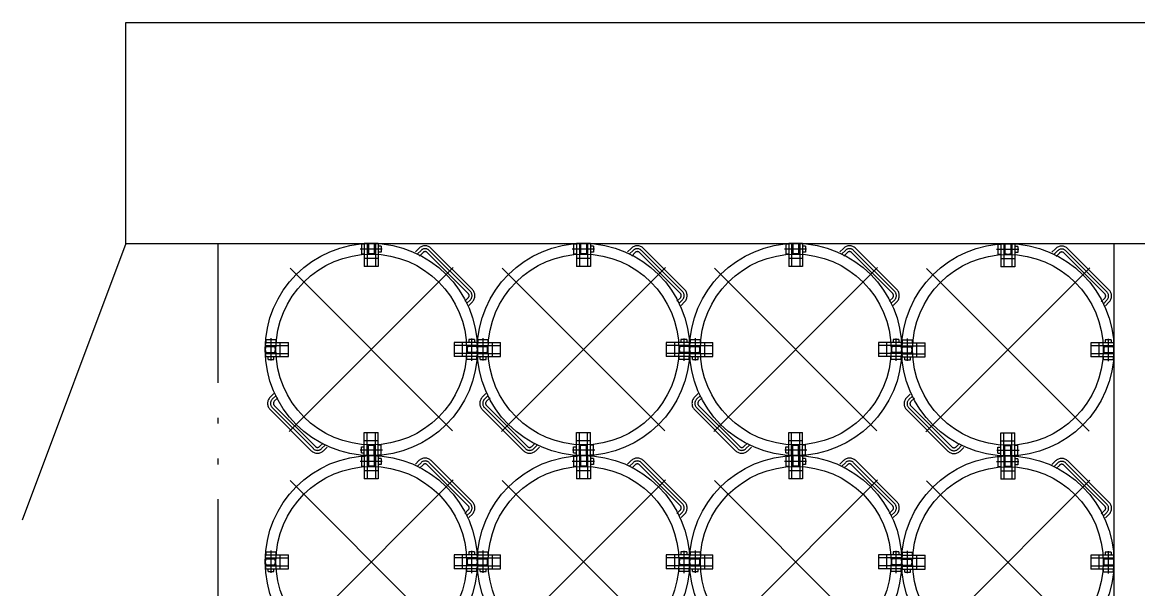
# Model space of a CAD drawing. Header units: millimetres. Extents: x 2185 to 8290, y 601 to 2456.
# Drawn here: x 6659.67 to 6678.88, y 1494.53 to 1504.28 of the extents above; entities that cross this region are included whole.
import ezdxf

# ---------------------------------------------------------------- set-up
doc = ezdxf.new("R2010")
doc.units = ezdxf.units.MM
doc.linetypes.add('ACAD_ISO12W100', pattern=[21, 12, -3, 0, -3, 0, -3])
doc.linetypes.add('CENTER2', pattern=[28.575, 19.05, -3.175, 3.175, -3.175])
doc.layers.add('НОВЫЙ', color=7, linetype='Continuous')
doc.layers.add('ТХ', color=7, linetype='Continuous')

msp = doc.modelspace()

# ---------------------------------------------------------------- linework, layer by layer
at = {"layer": 'НОВЫЙ', "color": 121, "linetype": 'CENTER2', "ltscale": 0.1}
for p, q in [((6665.863, 1500.383), (6665.482, 1500.383)), ((6669.513, 1500.383), (6669.132, 1500.383)), ((6673.163, 1500.383), (6672.782, 1500.383)), ((6676.813, 1500.377), (6676.432, 1500.377)), ((6663.95, 1498.469), (6663.95, 1498.851)), ((6667.4, 1498.846), (6667.4, 1498.465)), ((6667.6, 1498.469), (6667.6, 1498.851)), ((6671.05, 1498.846), (6671.05, 1498.465)), ((6671.25, 1498.469), (6671.25, 1498.851)), ((6674.7, 1498.846), (6674.7, 1498.465)), ((6674.9, 1498.463), (6674.9, 1498.845)), ((6678.35, 1498.84), (6678.35, 1498.458)), ((6665.486, 1496.933), (6665.868, 1496.933)), ((6669.136, 1496.933), (6669.518, 1496.933)), ((6672.786, 1496.933), (6673.168, 1496.933)), ((6676.436, 1496.927), (6676.818, 1496.927)), ((6665.863, 1496.733), (6665.482, 1496.733)), ((6669.513, 1496.733), (6669.132, 1496.733)), ((6673.163, 1496.733), (6672.782, 1496.733)), ((6676.813, 1496.727), (6676.432, 1496.727)), ((6663.95, 1494.819), (6663.95, 1495.201)), ((6667.4, 1495.196), (6667.4, 1494.815)), ((6667.6, 1494.819), (6667.6, 1495.201)), ((6671.05, 1495.196), (6671.05, 1494.815)), ((6671.25, 1494.819), (6671.25, 1495.201)), ((6674.7, 1495.196), (6674.7, 1494.815)), ((6674.9, 1494.813), (6674.9, 1495.195)), ((6678.35, 1495.19), (6678.35, 1494.808))]:
    msp.add_line(p, q, dxfattribs=at)
at = {"layer": 'НОВЫЙ', "color": 121, "linetype": 'CENTER2', "ltscale": 0.5}
for p, q in [((6666.495, 1500.397), (6666.434, 1500.336)), ((6666.53, 1500.362), (6666.469, 1500.301)), ((6666.566, 1500.326), (6666.505, 1500.265)), ((6667.344, 1499.619), (6666.636, 1500.326)), ((6667.379, 1499.655), (6666.672, 1500.362)), ((6667.414, 1499.69), (6666.707, 1500.397)), ((6670.145, 1500.397), (6670.084, 1500.336)), ((6670.18, 1500.362), (6670.119, 1500.301)), ((6670.216, 1500.326), (6670.155, 1500.265)), ((6670.994, 1499.619), (6670.286, 1500.326)), ((6671.029, 1499.655), (6670.322, 1500.362)), ((6671.064, 1499.69), (6670.357, 1500.397)), ((6673.795, 1500.397), (6673.734, 1500.336)), ((6673.83, 1500.362), (6673.769, 1500.301)), ((6673.866, 1500.326), (6673.805, 1500.265)), ((6674.644, 1499.619), (6673.936, 1500.326)), ((6674.679, 1499.655), (6673.972, 1500.362)), ((6674.714, 1499.69), (6674.007, 1500.397)), ((6677.445, 1500.391), (6677.384, 1500.33)), ((6677.48, 1500.356), (6677.419, 1500.295)), ((6677.516, 1500.32), (6677.455, 1500.259)), ((6678.294, 1499.613), (6677.586, 1500.32)), ((6678.329, 1499.649), (6677.622, 1500.356)), ((6678.364, 1499.684), (6677.657, 1500.391)), ((6667.344, 1499.549), (6667.282, 1499.487)), ((6670.994, 1499.549), (6670.932, 1499.487)), ((6674.644, 1499.549), (6674.582, 1499.487)), ((6667.379, 1499.513), (6667.318, 1499.452)), ((6667.414, 1499.478), (6667.353, 1499.417)), ((6671.029, 1499.513), (6670.968, 1499.452)), ((6671.064, 1499.478), (6671.003, 1499.417)), ((6674.679, 1499.513), (6674.618, 1499.452)), ((6674.714, 1499.478), (6674.653, 1499.417)), ((6678.294, 1499.543), (6678.232, 1499.481)), ((6678.329, 1499.507), (6678.268, 1499.446)), ((6678.364, 1499.472), (6678.303, 1499.411)), ((6663.935, 1497.837), (6663.996, 1497.899)), ((6663.971, 1497.802), (6664.032, 1497.863)), ((6664.006, 1497.767), (6664.067, 1497.828)), ((6667.585, 1497.837), (6667.646, 1497.899)), ((6667.621, 1497.802), (6667.682, 1497.863)), ((6667.656, 1497.767), (6667.717, 1497.828)), ((6671.235, 1497.837), (6671.296, 1497.899)), ((6671.271, 1497.802), (6671.332, 1497.863)), ((6671.306, 1497.767), (6671.367, 1497.828)), ((6674.885, 1497.831), (6674.946, 1497.892)), ((6674.921, 1497.796), (6674.982, 1497.857)), ((6674.956, 1497.761), (6675.017, 1497.822)), ((6664.642, 1496.918), (6663.935, 1497.625)), ((6664.678, 1496.954), (6663.971, 1497.661)), ((6664.713, 1496.989), (6664.006, 1497.696)), ((6668.292, 1496.918), (6667.585, 1497.625)), ((6668.328, 1496.954), (6667.621, 1497.661)), ((6668.363, 1496.989), (6667.656, 1497.696)), ((6671.942, 1496.918), (6671.235, 1497.625)), ((6671.978, 1496.954), (6671.271, 1497.661)), ((6672.013, 1496.989), (6671.306, 1497.696)), ((6675.628, 1496.947), (6674.921, 1497.655)), ((6675.663, 1496.983), (6674.956, 1497.69)), ((6675.592, 1496.912), (6674.885, 1497.619)), ((6664.784, 1496.989), (6664.845, 1497.05)), ((6668.434, 1496.989), (6668.495, 1497.05)), ((6672.084, 1496.989), (6672.145, 1497.05)), ((6664.819, 1496.954), (6664.88, 1497.015)), ((6664.854, 1496.918), (6664.916, 1496.979)), ((6668.469, 1496.954), (6668.53, 1497.015)), ((6668.504, 1496.918), (6668.566, 1496.979)), ((6672.119, 1496.954), (6672.18, 1497.015)), ((6672.154, 1496.918), (6672.216, 1496.979)), ((6675.734, 1496.983), (6675.795, 1497.044)), ((6675.769, 1496.947), (6675.83, 1497.009)), ((6675.804, 1496.912), (6675.866, 1496.973)), ((6666.495, 1496.747), (6666.434, 1496.686)), ((6666.53, 1496.712), (6666.469, 1496.651)), ((6666.566, 1496.676), (6666.505, 1496.615)), ((6667.344, 1495.969), (6666.636, 1496.676)), ((6667.379, 1496.005), (6666.672, 1496.712)), ((6667.414, 1496.04), (6666.707, 1496.747)), ((6670.145, 1496.747), (6670.084, 1496.686)), ((6670.18, 1496.712), (6670.119, 1496.651)), ((6670.216, 1496.676), (6670.155, 1496.615)), ((6670.994, 1495.969), (6670.286, 1496.676)), ((6671.029, 1496.005), (6670.322, 1496.712)), ((6671.064, 1496.04), (6670.357, 1496.747)), ((6673.795, 1496.747), (6673.734, 1496.686)), ((6673.83, 1496.712), (6673.769, 1496.651)), ((6673.866, 1496.676), (6673.805, 1496.615)), ((6674.644, 1495.969), (6673.936, 1496.676)), ((6674.679, 1496.005), (6673.972, 1496.712)), ((6674.714, 1496.04), (6674.007, 1496.747)), ((6677.445, 1496.741), (6677.384, 1496.68)), ((6677.48, 1496.706), (6677.419, 1496.645)), ((6677.516, 1496.67), (6677.455, 1496.609)), ((6678.294, 1495.963), (6677.586, 1496.67)), ((6678.329, 1495.999), (6677.622, 1496.706)), ((6678.364, 1496.034), (6677.657, 1496.741)), ((6667.344, 1495.899), (6667.282, 1495.837)), ((6670.994, 1495.899), (6670.932, 1495.837)), ((6674.644, 1495.899), (6674.582, 1495.837)), ((6667.379, 1495.863), (6667.318, 1495.802)), ((6667.414, 1495.828), (6667.353, 1495.767)), ((6671.029, 1495.863), (6670.968, 1495.802)), ((6671.064, 1495.828), (6671.003, 1495.767)), ((6674.679, 1495.863), (6674.618, 1495.802)), ((6674.714, 1495.828), (6674.653, 1495.767)), ((6678.294, 1495.893), (6678.232, 1495.831)), ((6678.329, 1495.857), (6678.268, 1495.796)), ((6678.364, 1495.822), (6678.303, 1495.761))]:
    msp.add_line(p, q, dxfattribs=at)
at = {"layer": 'НОВЫЙ', "color": 3, "linetype": 'CENTER2'}
for p, q in [((6664.265, 1497.248), (6667.085, 1500.067)), ((6667.073, 1497.26), (6664.277, 1500.056)), ((6667.915, 1497.248), (6670.735, 1500.067)), ((6670.723, 1497.26), (6667.927, 1500.056)), ((6671.565, 1497.248), (6674.385, 1500.067)), ((6674.373, 1497.26), (6671.577, 1500.056)), ((6675.215, 1497.242), (6678.035, 1500.061)), ((6678.023, 1497.253), (6675.227, 1500.05)), ((6664.265, 1493.598), (6667.085, 1496.417)), ((6667.073, 1493.61), (6664.277, 1496.406)), ((6667.915, 1493.598), (6670.735, 1496.417)), ((6670.723, 1493.61), (6667.927, 1496.406)), ((6671.565, 1493.598), (6674.385, 1496.417)), ((6674.373, 1493.61), (6671.577, 1496.406)), ((6675.215, 1493.592), (6678.035, 1496.411)), ((6678.023, 1493.603), (6675.227, 1496.4))]:
    msp.add_line(p, q, dxfattribs=at)
at = {"layer": 'НОВЫЙ', "color": 121, "linetype": 'CENTER2', "ltscale": 0.5}
for centre, radius, start, end in [((6666.601, 1500.291), 0.15, 45, 135), ((6666.601, 1500.291), 0.1, 45, 135), ((6666.601, 1500.291), 0.05, 45, 135), ((6670.251, 1500.291), 0.15, 45, 135), ((6670.251, 1500.291), 0.1, 45, 135), ((6670.251, 1500.291), 0.05, 45, 135), ((6673.901, 1500.291), 0.15, 45, 135), ((6673.901, 1500.291), 0.1, 45, 135), ((6673.901, 1500.291), 0.05, 45, 135), ((6677.551, 1500.285), 0.15, 45, 135), ((6677.551, 1500.285), 0.1, 45, 135), ((6677.551, 1500.285), 0.05, 45, 135), ((6667.308, 1499.584), 0.05, 315, 45), ((6667.308, 1499.584), 0.1, 315, 45), ((6667.308, 1499.584), 0.15, 315, 45), ((6670.958, 1499.584), 0.05, 315, 45), ((6670.958, 1499.584), 0.1, 315, 45), ((6670.958, 1499.584), 0.15, 315, 45), ((6674.608, 1499.584), 0.05, 315, 45), ((6674.608, 1499.584), 0.1, 315, 45), ((6674.608, 1499.584), 0.15, 315, 45), ((6678.258, 1499.578), 0.05, 315, 45), ((6678.258, 1499.578), 0.1, 315, 45), ((6678.258, 1499.578), 0.15, 315, 45), ((6664.041, 1497.731), 0.15, 135, 225), ((6667.691, 1497.731), 0.15, 135, 225), ((6671.341, 1497.731), 0.15, 135, 225), ((6674.991, 1497.725), 0.15, 135, 225), ((6664.041, 1497.731), 0.1, 135, 225), ((6664.041, 1497.731), 0.05, 135, 225), ((6667.691, 1497.731), 0.1, 135, 225), ((6667.691, 1497.731), 0.05, 135, 225), ((6671.341, 1497.731), 0.1, 135, 225), ((6671.341, 1497.731), 0.05, 135, 225), ((6674.991, 1497.725), 0.1, 135, 225), ((6674.991, 1497.725), 0.05, 135, 225), ((6664.748, 1497.024), 0.15, 225, 315), ((6664.748, 1497.024), 0.1, 225, 315), ((6664.748, 1497.024), 0.05, 225, 315), ((6668.398, 1497.024), 0.15, 225, 315), ((6668.398, 1497.024), 0.1, 225, 315), ((6668.398, 1497.024), 0.05, 225, 315), ((6672.048, 1497.024), 0.15, 225, 315), ((6672.048, 1497.024), 0.1, 225, 315), ((6672.048, 1497.024), 0.05, 225, 315), ((6675.698, 1497.018), 0.15, 225, 315), ((6675.698, 1497.018), 0.1, 225, 315), ((6675.698, 1497.018), 0.05, 225, 315), ((6666.601, 1496.641), 0.15, 45, 135), ((6666.601, 1496.641), 0.1, 45, 135), ((6666.601, 1496.641), 0.05, 45, 135), ((6670.251, 1496.641), 0.15, 45, 135), ((6670.251, 1496.641), 0.1, 45, 135), ((6670.251, 1496.641), 0.05, 45, 135), ((6673.901, 1496.641), 0.15, 45, 135), ((6673.901, 1496.641), 0.1, 45, 135), ((6673.901, 1496.641), 0.05, 45, 135), ((6677.551, 1496.635), 0.15, 45, 135), ((6677.551, 1496.635), 0.1, 45, 135), ((6677.551, 1496.635), 0.05, 45, 135), ((6667.308, 1495.934), 0.05, 315, 45), ((6667.308, 1495.934), 0.1, 315, 45), ((6667.308, 1495.934), 0.15, 315, 45), ((6670.958, 1495.934), 0.05, 315, 45), ((6670.958, 1495.934), 0.1, 315, 45), ((6670.958, 1495.934), 0.15, 315, 45), ((6674.608, 1495.934), 0.05, 315, 45), ((6674.608, 1495.934), 0.1, 315, 45), ((6674.608, 1495.934), 0.15, 315, 45), ((6678.258, 1495.928), 0.05, 315, 45), ((6678.258, 1495.928), 0.1, 315, 45), ((6678.258, 1495.928), 0.15, 315, 45)]:
    msp.add_arc(centre, radius, start, end, dxfattribs=at)
at = {"layer": 'ТХ', "color": 3, "ltscale": 0.2}
for p, q in [((6661.451, 1504.283), (6698.45, 1504.283)), ((6661.451, 1500.483), (6661.451, 1504.283)), ((6661.451, 1500.483), (6659.672, 1495.722)), ((6661.451, 1500.483), (6698.45, 1500.483)), ((6678.45, 1500.483), (6678.45, 1457.683))]:
    msp.add_line(p, q, dxfattribs=at)
at = {"layer": 'ТХ', "color": 3, "linetype": 'ACAD_ISO12W100', "ltscale": 0.2}
msp.add_line((6663.038, 1500.483), (6663.038, 1456.183), dxfattribs=at)
at = {"layer": 'ТХ', "color": 121, "ltscale": 0.6}
for p, q in [((6665.505, 1500.469), (6665.505, 1500.297)), ((6665.555, 1500.469), (6665.505, 1500.469)), ((6665.555, 1500.479), (6665.555, 1500.083)), ((6665.605, 1500.481), (6665.605, 1500.083)), ((6665.625, 1500.445), (6665.605, 1500.445)), ((6665.625, 1500.483), (6665.625, 1500.298)), ((6665.725, 1500.483), (6665.725, 1500.298)), ((6665.745, 1500.481), (6665.745, 1500.083)), ((6665.795, 1500.479), (6665.795, 1500.083)), ((6665.845, 1500.433), (6665.795, 1500.433)), ((6665.845, 1500.333), (6665.795, 1500.333)), ((6665.845, 1500.433), (6665.845, 1500.333)), ((6669.155, 1500.469), (6669.155, 1500.297)), ((6669.205, 1500.469), (6669.155, 1500.469)), ((6669.205, 1500.479), (6669.205, 1500.083)), ((6669.255, 1500.481), (6669.255, 1500.083)), ((6669.275, 1500.445), (6669.255, 1500.445)), ((6669.275, 1500.483), (6669.275, 1500.298)), ((6669.375, 1500.483), (6669.375, 1500.298)), ((6669.395, 1500.481), (6669.395, 1500.083)), ((6669.445, 1500.479), (6669.445, 1500.083)), ((6669.495, 1500.433), (6669.445, 1500.433)), ((6669.495, 1500.333), (6669.445, 1500.333)), ((6669.495, 1500.433), (6669.495, 1500.333)), ((6672.805, 1500.469), (6672.805, 1500.297)), ((6672.855, 1500.469), (6672.805, 1500.469)), ((6672.855, 1500.479), (6672.855, 1500.083)), ((6672.905, 1500.481), (6672.905, 1500.083)), ((6672.925, 1500.445), (6672.905, 1500.445)), ((6672.925, 1500.483), (6672.925, 1500.298)), ((6673.025, 1500.483), (6673.025, 1500.298)), ((6673.045, 1500.481), (6673.045, 1500.083)), ((6673.095, 1500.479), (6673.095, 1500.083)), ((6673.145, 1500.433), (6673.095, 1500.433)), ((6673.145, 1500.333), (6673.095, 1500.333)), ((6673.145, 1500.433), (6673.145, 1500.333)), ((6676.455, 1500.463), (6676.455, 1500.291)), ((6676.505, 1500.463), (6676.455, 1500.463)), ((6676.505, 1500.473), (6676.505, 1500.077)), ((6676.555, 1500.475), (6676.555, 1500.077)), ((6676.575, 1500.439), (6676.555, 1500.439)), ((6676.575, 1500.477), (6676.575, 1500.292)), ((6676.675, 1500.477), (6676.675, 1500.292)), ((6676.695, 1500.475), (6676.695, 1500.077)), ((6676.745, 1500.473), (6676.745, 1500.077)), ((6676.795, 1500.427), (6676.745, 1500.427)), ((6676.795, 1500.327), (6676.745, 1500.327)), ((6676.795, 1500.427), (6676.795, 1500.327)), ((6665.555, 1500.297), (6665.505, 1500.297)), ((6665.795, 1500.223), (6665.555, 1500.223)), ((6665.725, 1500.298), (6665.625, 1500.298)), ((6669.205, 1500.297), (6669.155, 1500.297)), ((6669.445, 1500.223), (6669.205, 1500.223)), ((6669.375, 1500.298), (6669.275, 1500.298)), ((6672.855, 1500.297), (6672.805, 1500.297)), ((6673.095, 1500.223), (6672.855, 1500.223)), ((6673.025, 1500.298), (6672.925, 1500.298)), ((6676.505, 1500.291), (6676.455, 1500.291)), ((6676.745, 1500.217), (6676.505, 1500.217)), ((6676.675, 1500.292), (6676.575, 1500.292)), ((6665.795, 1500.083), (6665.555, 1500.083)), ((6669.445, 1500.083), (6669.205, 1500.083)), ((6673.095, 1500.083), (6672.855, 1500.083)), ((6676.745, 1500.077), (6676.505, 1500.077)), ((6663.854, 1498.778), (6664.25, 1498.778)), ((6663.864, 1498.828), (6664.036, 1498.828)), ((6663.864, 1498.778), (6663.864, 1498.828)), ((6664.036, 1498.778), (6664.036, 1498.828)), ((6664.11, 1498.538), (6664.11, 1498.778)), ((6664.25, 1498.538), (6664.25, 1498.778)), ((6667.1, 1498.778), (6667.1, 1498.538)), ((6667.496, 1498.778), (6667.1, 1498.778)), ((6667.24, 1498.778), (6667.24, 1498.538)), ((6667.35, 1498.828), (6667.35, 1498.778)), ((6667.45, 1498.828), (6667.35, 1498.828)), ((6667.45, 1498.828), (6667.45, 1498.778)), ((6667.504, 1498.778), (6667.9, 1498.778)), ((6667.514, 1498.828), (6667.686, 1498.828)), ((6667.514, 1498.778), (6667.514, 1498.828)), ((6667.686, 1498.778), (6667.686, 1498.828)), ((6667.76, 1498.538), (6667.76, 1498.778)), ((6667.9, 1498.538), (6667.9, 1498.778)), ((6670.75, 1498.778), (6670.75, 1498.538)), ((6671.146, 1498.778), (6670.75, 1498.778)), ((6670.89, 1498.778), (6670.89, 1498.538)), ((6671, 1498.828), (6671, 1498.778)), ((6671.1, 1498.828), (6671, 1498.828)), ((6671.1, 1498.828), (6671.1, 1498.778)), ((6671.154, 1498.778), (6671.55, 1498.778)), ((6671.164, 1498.828), (6671.336, 1498.828)), ((6671.164, 1498.778), (6671.164, 1498.828)), ((6671.336, 1498.778), (6671.336, 1498.828)), ((6671.41, 1498.538), (6671.41, 1498.778)), ((6671.55, 1498.538), (6671.55, 1498.778)), ((6674.4, 1498.778), (6674.4, 1498.538)), ((6674.796, 1498.778), (6674.4, 1498.778)), ((6674.54, 1498.778), (6674.54, 1498.538)), ((6674.65, 1498.828), (6674.65, 1498.778)), ((6674.75, 1498.828), (6674.65, 1498.828)), ((6674.75, 1498.828), (6674.75, 1498.778)), ((6674.814, 1498.822), (6674.986, 1498.822)), ((6674.814, 1498.772), (6674.814, 1498.822)), ((6674.986, 1498.772), (6674.986, 1498.822)), ((6678.3, 1498.822), (6678.3, 1498.772)), ((6678.4, 1498.822), (6678.3, 1498.822)), ((6678.4, 1498.822), (6678.4, 1498.772)), ((6663.85, 1498.708), (6664.035, 1498.708)), ((6663.85, 1498.608), (6664.035, 1498.608)), ((6663.851, 1498.728), (6664.25, 1498.728)), ((6663.851, 1498.588), (6664.25, 1498.588)), ((6663.887, 1498.708), (6663.887, 1498.728)), ((6664.035, 1498.608), (6664.035, 1498.708)), ((6667.498, 1498.728), (6667.1, 1498.728)), ((6667.498, 1498.588), (6667.1, 1498.588)), ((6667.315, 1498.708), (6667.315, 1498.608)), ((6667.5, 1498.708), (6667.315, 1498.708)), ((6667.5, 1498.608), (6667.315, 1498.608)), ((6667.462, 1498.608), (6667.462, 1498.588)), ((6667.5, 1498.708), (6667.685, 1498.708)), ((6667.5, 1498.608), (6667.685, 1498.608)), ((6667.501, 1498.728), (6667.9, 1498.728)), ((6667.501, 1498.588), (6667.9, 1498.588)), ((6667.537, 1498.708), (6667.537, 1498.728)), ((6667.685, 1498.608), (6667.685, 1498.708)), ((6671.148, 1498.728), (6670.75, 1498.728)), ((6671.148, 1498.588), (6670.75, 1498.588)), ((6670.965, 1498.708), (6670.965, 1498.608)), ((6671.15, 1498.708), (6670.965, 1498.708)), ((6671.15, 1498.608), (6670.965, 1498.608)), ((6671.112, 1498.608), (6671.112, 1498.588)), ((6671.15, 1498.708), (6671.335, 1498.708)), ((6671.15, 1498.608), (6671.335, 1498.608)), ((6671.151, 1498.728), (6671.55, 1498.728)), ((6671.151, 1498.588), (6671.55, 1498.588)), ((6671.187, 1498.708), (6671.187, 1498.728)), ((6671.335, 1498.608), (6671.335, 1498.708)), ((6674.798, 1498.728), (6674.4, 1498.728)), ((6674.798, 1498.588), (6674.4, 1498.588)), ((6674.615, 1498.708), (6674.615, 1498.608)), ((6674.8, 1498.708), (6674.615, 1498.708)), ((6674.8, 1498.608), (6674.615, 1498.608)), ((6674.762, 1498.608), (6674.762, 1498.588)), ((6674.8, 1498.702), (6674.985, 1498.702)), ((6674.8, 1498.602), (6674.985, 1498.602)), ((6674.801, 1498.722), (6675.2, 1498.722)), ((6674.804, 1498.772), (6675.2, 1498.772)), ((6674.837, 1498.702), (6674.837, 1498.722)), ((6674.985, 1498.602), (6674.985, 1498.702)), ((6675.06, 1498.532), (6675.06, 1498.772)), ((6675.2, 1498.532), (6675.2, 1498.772)), ((6678.05, 1498.772), (6678.05, 1498.532)), ((6678.446, 1498.772), (6678.05, 1498.772)), ((6678.448, 1498.722), (6678.05, 1498.722)), ((6678.19, 1498.772), (6678.19, 1498.532)), ((6678.265, 1498.702), (6678.265, 1498.602)), ((6678.45, 1498.702), (6678.265, 1498.702)), ((6678.45, 1498.602), (6678.265, 1498.602)), ((6678.412, 1498.602), (6678.412, 1498.582)), ((6663.854, 1498.538), (6664.25, 1498.538)), ((6663.9, 1498.488), (6663.9, 1498.538)), ((6663.9, 1498.488), (6664, 1498.488)), ((6664, 1498.488), (6664, 1498.538)), ((6667.496, 1498.538), (6667.1, 1498.538)), ((6667.314, 1498.538), (6667.314, 1498.488)), ((6667.486, 1498.488), (6667.314, 1498.488)), ((6667.486, 1498.538), (6667.486, 1498.488)), ((6667.504, 1498.538), (6667.9, 1498.538)), ((6667.55, 1498.488), (6667.55, 1498.538)), ((6667.55, 1498.488), (6667.65, 1498.488)), ((6667.65, 1498.488), (6667.65, 1498.538)), ((6671.146, 1498.538), (6670.75, 1498.538)), ((6670.964, 1498.538), (6670.964, 1498.488)), ((6671.136, 1498.488), (6670.964, 1498.488)), ((6671.136, 1498.538), (6671.136, 1498.488)), ((6671.154, 1498.538), (6671.55, 1498.538)), ((6671.2, 1498.488), (6671.2, 1498.538)), ((6671.2, 1498.488), (6671.3, 1498.488)), ((6671.3, 1498.488), (6671.3, 1498.538)), ((6674.796, 1498.538), (6674.4, 1498.538)), ((6674.614, 1498.538), (6674.614, 1498.488)), ((6674.786, 1498.488), (6674.614, 1498.488)), ((6674.786, 1498.538), (6674.786, 1498.488)), ((6674.801, 1498.582), (6675.2, 1498.582)), ((6674.804, 1498.532), (6675.2, 1498.532)), ((6674.85, 1498.482), (6674.85, 1498.532)), ((6674.85, 1498.482), (6674.95, 1498.482)), ((6674.95, 1498.482), (6674.95, 1498.532)), ((6678.448, 1498.582), (6678.05, 1498.582)), ((6678.446, 1498.532), (6678.05, 1498.532)), ((6678.264, 1498.532), (6678.264, 1498.482)), ((6678.436, 1498.482), (6678.264, 1498.482)), ((6678.436, 1498.532), (6678.436, 1498.482)), ((6665.555, 1497.233), (6665.795, 1497.233)), ((6665.555, 1496.837), (6665.555, 1497.233)), ((6665.555, 1497.093), (6665.795, 1497.093)), ((6665.605, 1496.834), (6665.605, 1497.233)), ((6665.745, 1496.834), (6665.745, 1497.233)), ((6665.795, 1496.837), (6665.795, 1497.233)), ((6669.205, 1497.233), (6669.445, 1497.233)), ((6669.205, 1496.837), (6669.205, 1497.233)), ((6669.205, 1497.093), (6669.445, 1497.093)), ((6669.255, 1496.834), (6669.255, 1497.233)), ((6669.395, 1496.834), (6669.395, 1497.233)), ((6669.445, 1496.837), (6669.445, 1497.233)), ((6672.855, 1497.233), (6673.095, 1497.233)), ((6672.855, 1496.837), (6672.855, 1497.233)), ((6672.855, 1497.093), (6673.095, 1497.093)), ((6672.905, 1496.834), (6672.905, 1497.233)), ((6673.045, 1496.834), (6673.045, 1497.233)), ((6673.095, 1496.837), (6673.095, 1497.233)), ((6676.505, 1497.227), (6676.745, 1497.227)), ((6676.505, 1496.831), (6676.505, 1497.227)), ((6676.505, 1497.087), (6676.745, 1497.087)), ((6676.555, 1496.828), (6676.555, 1497.227)), ((6676.695, 1496.828), (6676.695, 1497.227)), ((6676.745, 1496.831), (6676.745, 1497.227)), ((6665.505, 1496.983), (6665.555, 1496.983)), ((6665.505, 1496.883), (6665.505, 1496.983)), ((6665.505, 1496.883), (6665.555, 1496.883)), ((6665.625, 1497.018), (6665.725, 1497.018)), ((6665.625, 1496.833), (6665.625, 1497.018)), ((6665.725, 1496.833), (6665.725, 1497.018)), ((6665.725, 1496.87), (6665.745, 1496.87)), ((6665.795, 1497.019), (6665.845, 1497.019)), ((6665.845, 1496.847), (6665.845, 1497.019)), ((6669.155, 1496.983), (6669.205, 1496.983)), ((6669.155, 1496.883), (6669.155, 1496.983)), ((6669.155, 1496.883), (6669.205, 1496.883)), ((6669.275, 1497.018), (6669.375, 1497.018)), ((6669.275, 1496.833), (6669.275, 1497.018)), ((6669.375, 1496.833), (6669.375, 1497.018)), ((6669.375, 1496.87), (6669.395, 1496.87)), ((6669.445, 1497.019), (6669.495, 1497.019)), ((6669.495, 1496.847), (6669.495, 1497.019)), ((6672.805, 1496.983), (6672.855, 1496.983)), ((6672.805, 1496.883), (6672.805, 1496.983)), ((6672.805, 1496.883), (6672.855, 1496.883)), ((6672.925, 1497.018), (6673.025, 1497.018)), ((6672.925, 1496.833), (6672.925, 1497.018)), ((6673.025, 1496.833), (6673.025, 1497.018)), ((6673.025, 1496.87), (6673.045, 1496.87)), ((6673.095, 1497.019), (6673.145, 1497.019)), ((6673.145, 1496.847), (6673.145, 1497.019)), ((6676.455, 1496.977), (6676.505, 1496.977)), ((6676.455, 1496.877), (6676.455, 1496.977)), ((6676.455, 1496.877), (6676.505, 1496.877)), ((6676.575, 1497.012), (6676.675, 1497.012)), ((6676.575, 1496.827), (6676.575, 1497.012)), ((6676.675, 1496.827), (6676.675, 1497.012)), ((6676.675, 1496.864), (6676.695, 1496.864)), ((6676.745, 1497.013), (6676.795, 1497.013)), ((6676.795, 1496.841), (6676.795, 1497.013)), ((6665.505, 1496.819), (6665.505, 1496.647)), ((6665.555, 1496.819), (6665.505, 1496.819)), ((6665.555, 1496.829), (6665.555, 1496.433)), ((6665.605, 1496.831), (6665.605, 1496.433)), ((6665.625, 1496.795), (6665.605, 1496.795)), ((6665.625, 1496.833), (6665.625, 1496.648)), ((6665.725, 1496.833), (6665.725, 1496.648)), ((6665.745, 1496.831), (6665.745, 1496.433)), ((6665.795, 1496.847), (6665.845, 1496.847)), ((6665.795, 1496.829), (6665.795, 1496.433)), ((6665.845, 1496.783), (6665.795, 1496.783)), ((6665.845, 1496.683), (6665.795, 1496.683)), ((6665.845, 1496.783), (6665.845, 1496.683)), ((6669.155, 1496.819), (6669.155, 1496.647)), ((6669.205, 1496.819), (6669.155, 1496.819)), ((6669.205, 1496.829), (6669.205, 1496.433)), ((6669.255, 1496.831), (6669.255, 1496.433)), ((6669.275, 1496.795), (6669.255, 1496.795)), ((6669.275, 1496.833), (6669.275, 1496.648)), ((6669.375, 1496.833), (6669.375, 1496.648)), ((6669.395, 1496.831), (6669.395, 1496.433)), ((6669.445, 1496.847), (6669.495, 1496.847)), ((6669.445, 1496.829), (6669.445, 1496.433)), ((6669.495, 1496.783), (6669.445, 1496.783)), ((6669.495, 1496.683), (6669.445, 1496.683)), ((6669.495, 1496.783), (6669.495, 1496.683)), ((6672.805, 1496.819), (6672.805, 1496.647)), ((6672.855, 1496.819), (6672.805, 1496.819)), ((6672.855, 1496.829), (6672.855, 1496.433)), ((6672.905, 1496.831), (6672.905, 1496.433)), ((6672.925, 1496.795), (6672.905, 1496.795)), ((6672.925, 1496.833), (6672.925, 1496.648)), ((6673.025, 1496.833), (6673.025, 1496.648)), ((6673.045, 1496.831), (6673.045, 1496.433)), ((6673.095, 1496.847), (6673.145, 1496.847)), ((6673.095, 1496.829), (6673.095, 1496.433)), ((6673.145, 1496.783), (6673.095, 1496.783)), ((6673.145, 1496.683), (6673.095, 1496.683)), ((6673.145, 1496.783), (6673.145, 1496.683)), ((6676.455, 1496.813), (6676.455, 1496.641)), ((6676.505, 1496.813), (6676.455, 1496.813)), ((6676.505, 1496.823), (6676.505, 1496.427)), ((6676.555, 1496.825), (6676.555, 1496.427)), ((6676.575, 1496.789), (6676.555, 1496.789)), ((6676.575, 1496.827), (6676.575, 1496.642)), ((6676.675, 1496.827), (6676.675, 1496.642)), ((6676.695, 1496.825), (6676.695, 1496.427)), ((6676.745, 1496.841), (6676.795, 1496.841)), ((6676.745, 1496.823), (6676.745, 1496.427)), ((6676.795, 1496.777), (6676.745, 1496.777)), ((6676.795, 1496.677), (6676.745, 1496.677)), ((6676.795, 1496.777), (6676.795, 1496.677)), ((6665.555, 1496.647), (6665.505, 1496.647)), ((6665.795, 1496.573), (6665.555, 1496.573)), ((6665.725, 1496.648), (6665.625, 1496.648)), ((6669.205, 1496.647), (6669.155, 1496.647)), ((6669.445, 1496.573), (6669.205, 1496.573)), ((6669.375, 1496.648), (6669.275, 1496.648)), ((6672.855, 1496.647), (6672.805, 1496.647)), ((6673.095, 1496.573), (6672.855, 1496.573)), ((6673.025, 1496.648), (6672.925, 1496.648)), ((6676.505, 1496.641), (6676.455, 1496.641)), ((6676.745, 1496.567), (6676.505, 1496.567)), ((6676.675, 1496.642), (6676.575, 1496.642)), ((6665.795, 1496.433), (6665.555, 1496.433)), ((6669.445, 1496.433), (6669.205, 1496.433)), ((6673.095, 1496.433), (6672.855, 1496.433)), ((6676.745, 1496.427), (6676.505, 1496.427)), ((6663.864, 1495.178), (6664.036, 1495.178)), ((6663.864, 1495.128), (6663.864, 1495.178)), ((6664.036, 1495.128), (6664.036, 1495.178)), ((6667.35, 1495.178), (6667.35, 1495.128)), ((6667.45, 1495.178), (6667.35, 1495.178)), ((6667.45, 1495.178), (6667.45, 1495.128)), ((6667.514, 1495.178), (6667.686, 1495.178)), ((6667.514, 1495.128), (6667.514, 1495.178)), ((6667.686, 1495.128), (6667.686, 1495.178)), ((6671, 1495.178), (6671, 1495.128)), ((6671.1, 1495.178), (6671, 1495.178)), ((6671.1, 1495.178), (6671.1, 1495.128)), ((6671.164, 1495.178), (6671.336, 1495.178)), ((6671.164, 1495.128), (6671.164, 1495.178)), ((6671.336, 1495.128), (6671.336, 1495.178)), ((6674.65, 1495.178), (6674.65, 1495.128)), ((6674.75, 1495.178), (6674.65, 1495.178)), ((6674.75, 1495.178), (6674.75, 1495.128)), ((6674.814, 1495.172), (6674.986, 1495.172)), ((6674.814, 1495.122), (6674.814, 1495.172)), ((6674.986, 1495.122), (6674.986, 1495.172)), ((6678.3, 1495.172), (6678.3, 1495.122)), ((6678.4, 1495.172), (6678.3, 1495.172)), ((6678.4, 1495.172), (6678.4, 1495.122)), ((6663.85, 1495.058), (6664.035, 1495.058)), ((6663.85, 1494.958), (6664.035, 1494.958)), ((6663.851, 1495.078), (6664.25, 1495.078)), ((6663.851, 1494.938), (6664.25, 1494.938)), ((6663.854, 1495.128), (6664.25, 1495.128)), ((6663.887, 1495.058), (6663.887, 1495.078)), ((6664.035, 1494.958), (6664.035, 1495.058)), ((6664.11, 1494.888), (6664.11, 1495.128)), ((6664.25, 1494.888), (6664.25, 1495.128)), ((6667.1, 1495.128), (6667.1, 1494.888)), ((6667.496, 1495.128), (6667.1, 1495.128)), ((6667.498, 1495.078), (6667.1, 1495.078)), ((6667.498, 1494.938), (6667.1, 1494.938)), ((6667.24, 1495.128), (6667.24, 1494.888)), ((6667.315, 1495.058), (6667.315, 1494.958)), ((6667.5, 1495.058), (6667.315, 1495.058)), ((6667.5, 1494.958), (6667.315, 1494.958)), ((6667.462, 1494.958), (6667.462, 1494.938)), ((6667.5, 1495.058), (6667.685, 1495.058)), ((6667.5, 1494.958), (6667.685, 1494.958)), ((6667.501, 1495.078), (6667.9, 1495.078)), ((6667.501, 1494.938), (6667.9, 1494.938)), ((6667.504, 1495.128), (6667.9, 1495.128)), ((6667.537, 1495.058), (6667.537, 1495.078)), ((6667.685, 1494.958), (6667.685, 1495.058)), ((6667.76, 1494.888), (6667.76, 1495.128)), ((6667.9, 1494.888), (6667.9, 1495.128)), ((6670.75, 1495.128), (6670.75, 1494.888)), ((6671.146, 1495.128), (6670.75, 1495.128)), ((6671.148, 1495.078), (6670.75, 1495.078)), ((6671.148, 1494.938), (6670.75, 1494.938)), ((6670.89, 1495.128), (6670.89, 1494.888)), ((6670.965, 1495.058), (6670.965, 1494.958)), ((6671.15, 1495.058), (6670.965, 1495.058)), ((6671.15, 1494.958), (6670.965, 1494.958)), ((6671.112, 1494.958), (6671.112, 1494.938)), ((6671.15, 1495.058), (6671.335, 1495.058)), ((6671.15, 1494.958), (6671.335, 1494.958)), ((6671.151, 1495.078), (6671.55, 1495.078)), ((6671.151, 1494.938), (6671.55, 1494.938)), ((6671.154, 1495.128), (6671.55, 1495.128)), ((6671.187, 1495.058), (6671.187, 1495.078)), ((6671.335, 1494.958), (6671.335, 1495.058)), ((6671.41, 1494.888), (6671.41, 1495.128)), ((6671.55, 1494.888), (6671.55, 1495.128)), ((6674.4, 1495.128), (6674.4, 1494.888)), ((6674.796, 1495.128), (6674.4, 1495.128)), ((6674.798, 1495.078), (6674.4, 1495.078)), ((6674.798, 1494.938), (6674.4, 1494.938)), ((6674.54, 1495.128), (6674.54, 1494.888)), ((6674.615, 1495.058), (6674.615, 1494.958)), ((6674.8, 1495.058), (6674.615, 1495.058)), ((6674.8, 1494.958), (6674.615, 1494.958)), ((6674.762, 1494.958), (6674.762, 1494.938)), ((6674.8, 1495.052), (6674.985, 1495.052)), ((6674.8, 1494.952), (6674.985, 1494.952)), ((6674.801, 1495.072), (6675.2, 1495.072)), ((6674.804, 1495.122), (6675.2, 1495.122)), ((6674.837, 1495.052), (6674.837, 1495.072)), ((6674.985, 1494.952), (6674.985, 1495.052)), ((6675.06, 1494.882), (6675.06, 1495.122)), ((6675.2, 1494.882), (6675.2, 1495.122)), ((6678.05, 1495.122), (6678.05, 1494.882)), ((6678.446, 1495.122), (6678.05, 1495.122)), ((6678.448, 1495.072), (6678.05, 1495.072)), ((6678.19, 1495.122), (6678.19, 1494.882)), ((6678.265, 1495.052), (6678.265, 1494.952)), ((6678.45, 1495.052), (6678.265, 1495.052)), ((6678.45, 1494.952), (6678.265, 1494.952)), ((6678.412, 1494.952), (6678.412, 1494.932)), ((6663.854, 1494.888), (6664.25, 1494.888)), ((6663.9, 1494.838), (6663.9, 1494.888)), ((6663.9, 1494.838), (6664, 1494.838)), ((6664, 1494.838), (6664, 1494.888)), ((6667.496, 1494.888), (6667.1, 1494.888)), ((6667.314, 1494.888), (6667.314, 1494.838)), ((6667.486, 1494.838), (6667.314, 1494.838)), ((6667.486, 1494.888), (6667.486, 1494.838)), ((6667.504, 1494.888), (6667.9, 1494.888)), ((6667.55, 1494.838), (6667.55, 1494.888)), ((6667.55, 1494.838), (6667.65, 1494.838)), ((6667.65, 1494.838), (6667.65, 1494.888)), ((6671.146, 1494.888), (6670.75, 1494.888)), ((6670.964, 1494.888), (6670.964, 1494.838)), ((6671.136, 1494.838), (6670.964, 1494.838)), ((6671.136, 1494.888), (6671.136, 1494.838)), ((6671.154, 1494.888), (6671.55, 1494.888)), ((6671.2, 1494.838), (6671.2, 1494.888)), ((6671.2, 1494.838), (6671.3, 1494.838)), ((6671.3, 1494.838), (6671.3, 1494.888)), ((6674.796, 1494.888), (6674.4, 1494.888)), ((6674.614, 1494.888), (6674.614, 1494.838)), ((6674.786, 1494.838), (6674.614, 1494.838)), ((6674.786, 1494.888), (6674.786, 1494.838)), ((6674.801, 1494.932), (6675.2, 1494.932)), ((6674.804, 1494.882), (6675.2, 1494.882)), ((6674.85, 1494.832), (6674.85, 1494.882)), ((6674.85, 1494.832), (6674.95, 1494.832)), ((6674.95, 1494.832), (6674.95, 1494.882)), ((6678.448, 1494.932), (6678.05, 1494.932)), ((6678.446, 1494.882), (6678.05, 1494.882)), ((6678.264, 1494.882), (6678.264, 1494.832)), ((6678.436, 1494.832), (6678.264, 1494.832)), ((6678.436, 1494.882), (6678.436, 1494.832))]:
    msp.add_line(p, q, dxfattribs=at)
for centre, radius in [((6665.675, 1498.658), 1.825), ((6669.325, 1498.658), 1.825), ((6672.975, 1498.658), 1.825), ((6676.625, 1498.652), 1.825), ((6665.675, 1498.658), 1.64), ((6669.325, 1498.658), 1.64), ((6672.975, 1498.658), 1.64), ((6676.625, 1498.652), 1.64), ((6665.675, 1495.008), 1.825), ((6669.325, 1495.008), 1.825), ((6672.975, 1495.008), 1.825), ((6676.625, 1495.002), 1.825), ((6665.675, 1495.008), 1.64), ((6669.325, 1495.008), 1.64), ((6672.975, 1495.008), 1.64), ((6676.625, 1495.002), 1.64)]:
    msp.add_circle(centre, radius, dxfattribs=at)
for centre, radius, start, end in [((6665.675, 1498.658), 1.825, 86.2299, 93.7701), ((6665.675, 1500.353), 0.13, 67.3801, 112.6199), ((6665.675, 1500.436), 0.13, 247.3801, 292.6199), ((6669.325, 1498.658), 1.825, 86.2299, 93.7701), ((6669.325, 1500.353), 0.13, 67.3801, 112.6199), ((6669.325, 1500.436), 0.13, 247.3801, 292.6199), ((6672.975, 1498.658), 1.825, 86.2299, 93.7701), ((6672.975, 1500.353), 0.13, 67.3801, 112.6199), ((6672.975, 1500.436), 0.13, 247.3801, 292.6199), ((6676.625, 1498.652), 1.825, 86.2299, 93.7701), ((6676.625, 1500.347), 0.13, 67.3801, 112.6199), ((6676.625, 1500.43), 0.13, 247.3801, 292.6199), ((6665.675, 1498.658), 1.825, 176.2299, 183.7701), ((6665.675, 1498.658), 1.825, 356.2299, 3.7701), ((6669.325, 1498.658), 1.825, 176.2299, 183.7701), ((6669.325, 1498.658), 1.825, 356.2299, 3.7701), ((6672.975, 1498.658), 1.825, 176.2299, 183.7701), ((6672.975, 1498.658), 1.825, 356.2299, 3.7701), ((6663.98, 1498.658), 0.13, 157.3801, 202.6199), ((6663.896, 1498.658), 0.13, 337.3801, 22.6199), ((6667.453, 1498.658), 0.13, 157.3801, 202.6199), ((6667.37, 1498.658), 0.13, 337.3801, 22.6199), ((6667.63, 1498.658), 0.13, 157.3801, 202.6199), ((6667.546, 1498.658), 0.13, 337.3801, 22.6199), ((6671.103, 1498.658), 0.13, 157.3801, 202.6199), ((6671.02, 1498.658), 0.13, 337.3801, 22.6199), ((6671.28, 1498.658), 0.13, 157.3801, 202.6199), ((6671.196, 1498.658), 0.13, 337.3801, 22.6199), ((6674.753, 1498.658), 0.13, 157.3801, 202.6199), ((6674.67, 1498.658), 0.13, 337.3801, 22.6199), ((6676.625, 1498.652), 1.825, 176.2299, 183.7701), ((6674.93, 1498.652), 0.13, 157.3801, 202.6199), ((6674.846, 1498.652), 0.13, 337.3801, 22.6199), ((6678.403, 1498.652), 0.13, 157.3801, 202.6199), ((6678.32, 1498.652), 0.13, 337.3801, 22.6199), ((6676.625, 1498.652), 1.825, 356.2299, 3.7701), ((6665.675, 1496.879), 0.13, 67.3801, 112.6199), ((6669.325, 1496.879), 0.13, 67.3801, 112.6199), ((6672.975, 1496.879), 0.13, 67.3801, 112.6199), ((6676.625, 1496.873), 0.13, 67.3801, 112.6199), ((6665.675, 1498.658), 1.825, 266.2299, 273.7701), ((6665.675, 1495.008), 1.825, 86.2299, 93.7701), ((6665.675, 1496.963), 0.13, 247.3801, 292.6199), ((6665.675, 1496.703), 0.13, 67.3801, 112.6199), ((6665.675, 1496.786), 0.13, 247.3801, 292.6199), ((6669.325, 1498.658), 1.825, 266.2299, 273.7701), ((6669.325, 1495.008), 1.825, 86.2299, 93.7701), ((6669.325, 1496.963), 0.13, 247.3801, 292.6199), ((6669.325, 1496.703), 0.13, 67.3801, 112.6199), ((6669.325, 1496.786), 0.13, 247.3801, 292.6199), ((6672.975, 1498.658), 1.825, 266.2299, 273.7701), ((6672.975, 1495.008), 1.825, 86.2299, 93.7701), ((6672.975, 1496.963), 0.13, 247.3801, 292.6199), ((6672.975, 1496.703), 0.13, 67.3801, 112.6199), ((6672.975, 1496.786), 0.13, 247.3801, 292.6199), ((6676.625, 1498.652), 1.825, 266.2299, 273.7701), ((6676.625, 1495.002), 1.825, 86.2299, 93.7701), ((6676.625, 1496.957), 0.13, 247.3801, 292.6199), ((6676.625, 1496.697), 0.13, 67.3801, 112.6199), ((6676.625, 1496.78), 0.13, 247.3801, 292.6199), ((6665.675, 1495.008), 1.825, 176.2299, 183.7701), ((6663.98, 1495.008), 0.13, 157.3801, 202.6199), ((6663.896, 1495.008), 0.13, 337.3801, 22.6199), ((6667.453, 1495.008), 0.13, 157.3801, 202.6199), ((6667.37, 1495.008), 0.13, 337.3801, 22.6199), ((6665.675, 1495.008), 1.825, 356.2299, 3.7701), ((6669.325, 1495.008), 1.825, 176.2299, 183.7701), ((6667.63, 1495.008), 0.13, 157.3801, 202.6199), ((6667.546, 1495.008), 0.13, 337.3801, 22.6199), ((6671.103, 1495.008), 0.13, 157.3801, 202.6199), ((6671.02, 1495.008), 0.13, 337.3801, 22.6199), ((6669.325, 1495.008), 1.825, 356.2299, 3.7701), ((6672.975, 1495.008), 1.825, 176.2299, 183.7701), ((6671.28, 1495.008), 0.13, 157.3801, 202.6199), ((6671.196, 1495.008), 0.13, 337.3801, 22.6199), ((6674.753, 1495.008), 0.13, 157.3801, 202.6199), ((6674.67, 1495.008), 0.13, 337.3801, 22.6199), ((6672.975, 1495.008), 1.825, 356.2299, 3.7701), ((6676.625, 1495.002), 1.825, 176.2299, 183.7701), ((6674.93, 1495.002), 0.13, 157.3801, 202.6199), ((6674.846, 1495.002), 0.13, 337.3801, 22.6199), ((6678.403, 1495.002), 0.13, 157.3801, 202.6199), ((6678.32, 1495.002), 0.13, 337.3801, 22.6199), ((6676.625, 1495.002), 1.825, 356.2299, 3.7701)]:
    msp.add_arc(centre, radius, start, end, dxfattribs=at)

doc.saveas('drawing.dxf')
